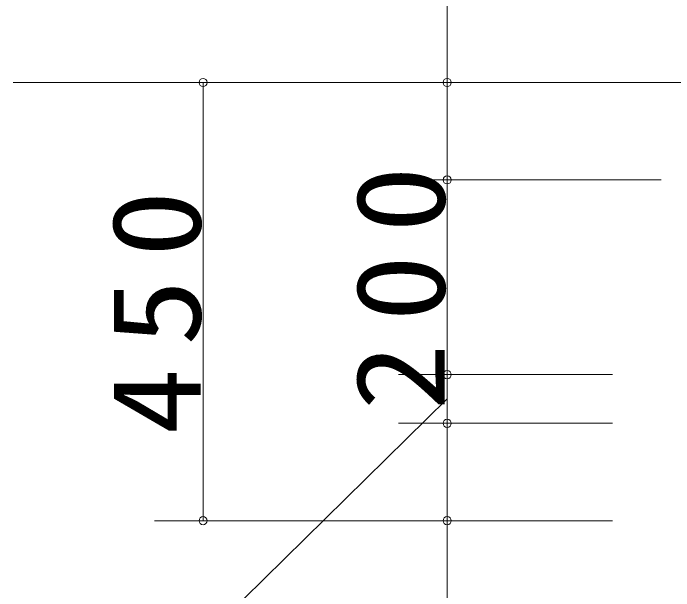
# Model space of a CAD drawing. Units: millimetres at full size. Extents: x -19540 to 0, y -2040 to 13350.
# Drawn here: x -7854 to -7176, y 3128 to 3721 of the extents above; entities that cross this region are included whole.
import ezdxf

# ---------------------------------------------------------------- set-up
doc = ezdxf.new("R2010")
doc.units = ezdxf.units.MM
doc.layers.add('線', color=2, linetype='Continuous', lineweight=25)
doc.layers.add('補助', color=2, linetype='Continuous', lineweight=13)
doc.styles.add('ＭＳ ゴシック', font='')
doc.styles.get('ＭＳ ゴシック').set_extended_font_data('MS Gothic')

# ---------------------------------------------------------------- blocks, each defined once
blk = doc.blocks.new('dimension_origin')
at = {"color": 0, "linetype": 'Continuous', "lineweight": -2}
blk.add_circle((0, 0), 1.25, dxfattribs=at)
blk = doc.blocks.new('open_arrow')
at = {"color": 0, "linetype": 'Continuous', "lineweight": -2}
blk.add_lwpolyline([(7.5, 1.25), (0, 0), (7.5, -1.25)], dxfattribs=at)

msp = doc.modelspace()

# ---------------------------------------------------------------- linework, layer by layer
at = {"layer": '線', "color": 7, "lineweight": 13}
msp.add_line((-7854.263, 3649.524), (-5410.436, 3649.524), dxfattribs=at)
at = {"layer": '補助'}
for p, q in [((-7408.679, 3546.524), (-7408.679, 4003.809)), ((-7189.024, 3649.524), (-7709.314, 3649.524)), ((-7659.314, 3199.524), (-7659.314, 3649.524)), ((-7189.024, 3649.524), (-7458.679, 3649.524)), ((-7189.024, 3549.524), (-7458.679, 3549.524)), ((-7189.024, 3549.524), (-7458.679, 3549.524)), ((-7408.679, 3349.524), (-7408.679, 3549.524)), ((-7408.679, 3296.524), (-7408.679, 3352.524)), ((-7239.024, 3349.524), (-7458.679, 3349.524)), ((-7239.024, 3349.524), (-7458.679, 3349.524)), ((-7239.024, 3299.524), (-7458.679, 3299.524)), ((-7239.024, 3299.524), (-7458.679, 3299.524)), ((-7408.679, 2829.95), (-7408.679, 3302.524)), ((-7239.024, 3199.524), (-7709.314, 3199.524)), ((-7239.024, 3199.524), (-7458.679, 3199.524))]:
    msp.add_line(p, q, dxfattribs=at)
msp.add_lwpolyline([(-7408.679, 3324.524), (-7659.314, 3078.071), (-7659.314, 2861.881)], dxfattribs=at)

# ---------------------------------------------------------------- block references
for name, p, xscale, yscale, rotation in [('dimension_origin', (-7659.314, 3649.524), 3.33, 3.33, 270), ('dimension_origin', (-7408.679, 3649.524), 3.33, 3.33, 90), ('dimension_origin', (-7408.679, 3549.524), 3.33, 3.33, 270), ('dimension_origin', (-7408.679, 3549.524), 3.33, 3.33, 270), ('dimension_origin', (-7408.679, 3349.524), 3.33, 3.33, 90), ('dimension_origin', (-7408.679, 3349.524), 3.33, 3.33, 90), ('open_arrow', (-7408.679, 3324.524), 0.001, 0.001, 224.5), ('dimension_origin', (-7408.679, 3299.524), 3.33, 3.33, 90), ('dimension_origin', (-7408.679, 3299.524), 3.33, 3.33, 270), ('dimension_origin', (-7659.314, 3199.524), 3.33, 3.33, 90), ('dimension_origin', (-7408.679, 3199.524), 3.33, 3.33, 270)]:
    msp.add_blockref(name, p, dxfattribs=dict(at, xscale=xscale, yscale=yscale, rotation=rotation))

# ---------------------------------------------------------------- texts
at = {"layer": '補助', "char_height": 91.64, "attachment_point": 8, "rotation": 90, "style": 'ＭＳ ゴシック'}
for s, insert in [('\\T1.33;\\W1.1;200', (-7409.679, 3449.524)), ('\\T1.33;\\W1.1;450', (-7660.314, 3424.524))]:
    msp.add_mtext(s, dxfattribs=dict(at, insert=insert))

doc.saveas('drawing.dxf')
